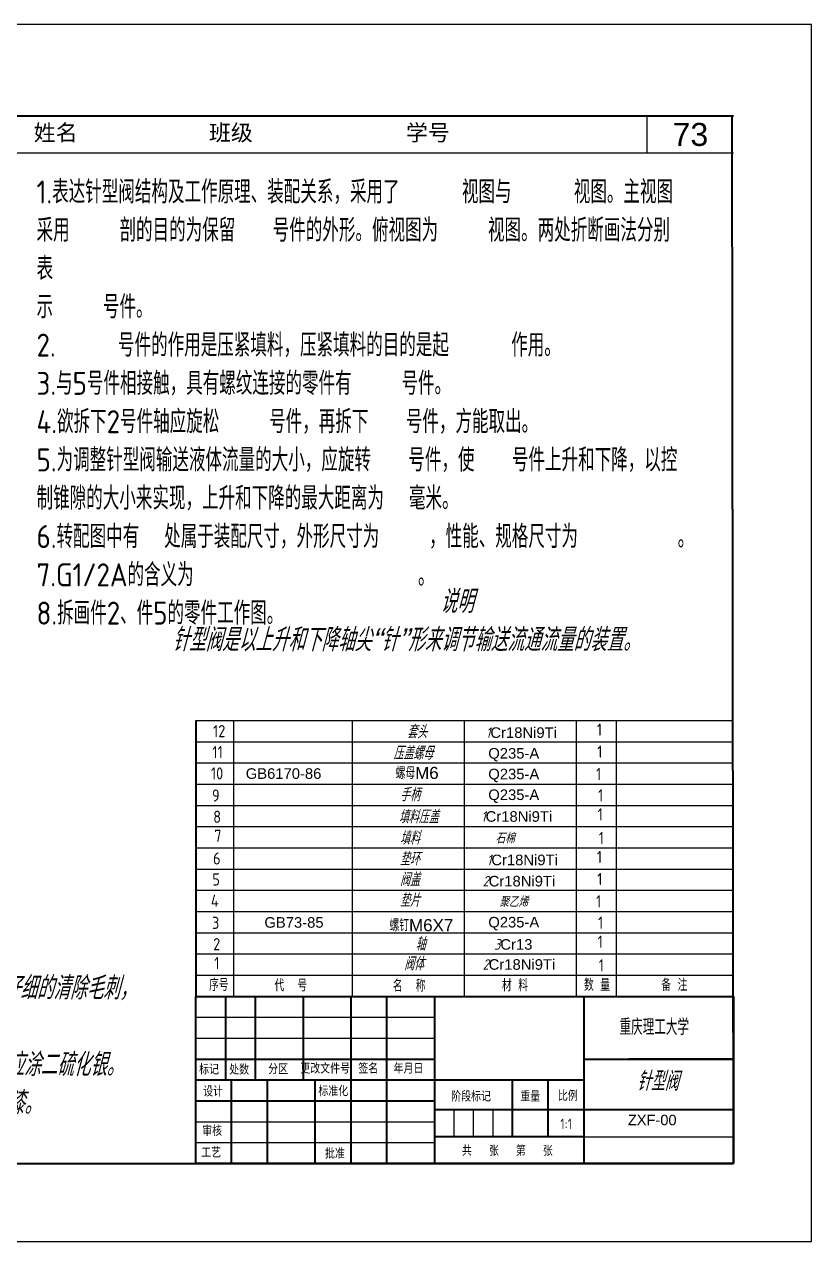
# Model space of a CAD drawing. Header units: millimetres. Extents: x 645 to 2308, y 762 to 2069.
# Drawn here: x 2137.2 to 2308.5, y 1142.3 to 1407.3 of the extents above; entities that cross this region are included whole.
import ezdxf

# ---------------------------------------------------------------- set-up
doc = ezdxf.new("R2010")
doc.units = ezdxf.units.MM
for name, color, linetype in [('ST尺寸', 7, 'Continuous'), ('尺寸标注', 250, 'Continuous'), ('文字', 7, 'Continuous'), ('标注', 1, 'Continuous'), ('答案细实线', 7, 'Continuous'), ('细实线', 7, 'Continuous')]:
    doc.layers.add(name, color=color, linetype=linetype)
doc.layers.add('粗实线', color=7, linetype='Continuous', lineweight=40)
doc.styles.add('样式 3', font='gbeitc.shx', dxfattribs={"bigfont": 'gbcbig.shx'})
doc.styles.add('汉字', font='gbenor.shx', dxfattribs={"bigfont": 'gbcbig.shx'})

msp = doc.modelspace()

# ---------------------------------------------------------------- linework, layer by layer
at = {"layer": '标注', "color": 7}
msp.add_line((2258.956, 1165.1577), (2291.456, 1165.1577), dxfattribs=at)
at = {"layer": '答案细实线'}
for p, q in [((2174.456, 1191.1577), (2226.456, 1191.1577)), ((2174.456, 1186.6077), (2226.456, 1186.6077)), ((2230.681, 1165.1577), (2230.681, 1171.0077)), ((2234.906, 1165.1577), (2234.906, 1171.0077)), ((2239.131, 1165.1577), (2239.131, 1171.0077)), ((2174.456, 1168.4077), (2226.456, 1168.4077)), ((2174.456, 1163.8577), (2226.456, 1163.8577))]:
    msp.add_line(p, q, dxfattribs=at)
at = {"layer": '粗实线', "color": 7}
for p, q in [((2291.456, 1387.3077), (1966.456, 1387.3077)), ((1966.456, 1159.3077), (2291.456, 1159.3077))]:
    msp.add_line(p, q, dxfattribs=at)
at = {"layer": '粗实线'}
for p, q in [((2291.456, 1159.3077), (2291.1588, 1387.3077)), ((2174.456, 1255.7677), (2174.456, 1195.7077)), ((2174.456, 1159.3077), (2174.456, 1195.7077)), ((2174.456, 1195.7077), (2291.456, 1195.7077)), ((2174.456, 1195.7077), (2291.456, 1195.7077)), ((2180.956, 1177.5077), (2180.956, 1195.7077)), ((2187.456, 1177.5077), (2187.456, 1195.7077)), ((2197.856, 1177.5077), (2197.856, 1195.7077)), ((2208.256, 1177.5077), (2208.256, 1195.7077)), ((2216.056, 1177.5077), (2216.056, 1195.7077)), ((2226.456, 1159.3077), (2226.456, 1195.7077)), ((2258.956, 1159.3077), (2258.956, 1195.7077)), ((2291.456, 1195.7077), (2291.456, 1159.3077)), ((2174.456, 1182.0577), (2226.456, 1182.0577)), ((2258.956, 1182.0577), (2291.456, 1182.0577)), ((2291.456, 1182.0577), (2268.7139, 1182.0577)), ((2174.456, 1177.5077), (2258.956, 1177.5077)), ((2182.256, 1159.3077), (2182.256, 1177.5077)), ((2190.056, 1159.3077), (2190.056, 1177.5077)), ((2200.456, 1159.3077), (2200.456, 1177.5077)), ((2208.256, 1159.3077), (2208.256, 1177.5077)), ((2208.256, 1159.3077), (2208.256, 1177.5077)), ((2208.256, 1159.3077), (2208.256, 1177.5077)), ((2216.056, 1159.3077), (2216.056, 1177.5077)), ((2243.356, 1165.1577), (2243.356, 1177.5077)), ((2251.156, 1165.1577), (2251.156, 1177.5077)), ((2174.456, 1172.9577), (2226.456, 1172.9577)), ((2291.456, 1171.0077), (2226.456, 1171.0077)), ((2258.956, 1165.1577), (2226.456, 1165.1577)), ((2291.456, 1159.3077), (2174.456, 1159.3077))]:
    msp.add_line(p, q, dxfattribs=at)
at = {"layer": '细实线', "color": 7}
for p, q in [((2308.456, 1407.3077), (1936.456, 1407.3077)), ((2308.456, 1142.3077), (2308.456, 1407.3077)), ((2272.5741, 1387.3077), (2272.5741, 1379.3077)), ((1966.456, 1379.3077), (2291.456, 1379.3077)), ((1936.456, 1142.3077), (2308.456, 1142.3077))]:
    msp.add_line(p, q, dxfattribs=at)
at = {"layer": '细实线'}
for p, q in [((2174.456, 1255.7677), (2291.456, 1255.7677)), ((2182.6545, 1255.7677), (2182.6545, 1195.7888)), ((2208.5326, 1195.7077), (2208.5326, 1255.7677)), ((2232.956, 1195.7077), (2232.956, 1255.7677)), ((2257.2879, 1195.7077), (2257.2879, 1255.7677)), ((2266.0287, 1195.7077), (2266.0287, 1255.7677)), ((2174.456, 1251.1477), (2291.456, 1251.1477)), ((2174.456, 1246.5277), (2291.456, 1246.5277)), ((2174.456, 1241.9077), (2291.456, 1241.9077)), ((2174.456, 1237.2877), (2291.456, 1237.2877)), ((2174.456, 1232.6677), (2291.456, 1232.6677)), ((2174.456, 1228.0477), (2291.456, 1228.0477)), ((2174.456, 1223.4277), (2291.456, 1223.4277)), ((2174.456, 1218.8077), (2291.456, 1218.8077)), ((2174.456, 1214.1877), (2291.456, 1214.1877)), ((2174.456, 1209.5677), (2291.456, 1209.5677)), ((2174.456, 1204.9477), (2291.456, 1204.9477)), ((2174.456, 1200.3277), (2291.456, 1200.3277)), ((2174.456, 1195.7077), (2272.5526, 1195.7077))]:
    msp.add_line(p, q, dxfattribs=at)

# ---------------------------------------------------------------- texts
at = {"layer": 'ST尺寸', "insert": (2139.8091, 1373.3192), "char_height": 5, "width": 139.250835, "attachment_point": 1, "style": '汉字'}
msp.add_mtext('1.表达针型阀结构及工作原理、装配关系，采用了{\\L     }视图与{\\L     }视图。主视图采用{\\L    }剖的目的为保留{\\L   }号件的外形。俯视图为{\\L    }视图。两处折断画法分别表\\P示{\\L    }号件。\\P2. {\\L    }号件的作用是压紧填料，{\\C1;压紧填料的目的是起} {\\L    }作用。\\P3.与5号件相接触，具有螺纹连接的零件有{\\L    }号件。\\P4.欲拆下2号件轴应旋松{\\L    }号件，再拆下{\\L   }号件，方能取出。\\P5.为调整针型阀输送液体流量的大小，应旋转{\\L   }号件，使{\\L   }号件上升和下降，以控制锥隙的大小来实现，上升和下降的最大距离为{\\L  }毫米。\\P6.转配图中有{\\L  }处属于装配尺寸，外形尺寸为{\\L    }，性能、规格尺寸为 {\\L      } 。\\P7.G1/2A的含义为{\\L                  }。         \\P8.拆画件2、件5的零件工作图。  ', dxfattribs=at)
at = {"layer": '尺寸标注', "color": 7, "insert": (2282.0777, 1383.3077), "char_height": 5, "width": 10, "attachment_point": 5}
msp.add_mtext('{\\fArial|b0|i0|c0|p34;73}', dxfattribs=at)
at = {"layer": '文字', "color": 7, "insert": (2134.4307, 1383.5353), "char_height": 3.5, "width": 313.5, "attachment_point": 4}
msp.add_mtext('{\\fSimSun|b0|i0|c134|p2;  姓名            班级              学号}', dxfattribs=at)
at = {"layer": '文字', "attachment_point": 5, "style": '汉字'}
for s, insert, char_height in [('重庆理工大学', (2274.2139, 1189.0362), 3.5), ('标记', (2177.3377, 1179.8311), 2.275), ('处数', (2183.8757, 1179.7753), 2.275), ('分区', (2192.3696, 1179.8869), 2.275), ('更改文件号', (2202.6109, 1180.0256), 2.275), ('签名', (2211.9721, 1180.0256), 2.275), ('年月日', (2220.7481, 1180.0256), 2.275), ('设计', (2178.2176, 1175.0266), 2.275), ('标准化', (2204.3662, 1175.1111), 2.275), ('阶段标记', (2234.3511, 1173.9418), 2.275), ('重量', (2247.2226, 1173.9418), 2.275), ('比例', (2255.4136, 1174.088), 2.275), ('1:1', (2255.0473, 1167.9236), 2.275), ('{\\fArial|b0|i0|c0|p32;ZXF-00}', (2273.7646, 1168.7737), 2.275), ('审核', (2178.0193, 1166.4469), 2.275), ('共   张   第   张', (2242.2495, 1162.1036), 2.275), ('工艺', (2177.7866, 1161.7288), 2.275), ('批准', (2204.7225, 1161.5002), 2.275)]:
    msp.add_mtext(s, dxfattribs=dict(at, insert=insert, char_height=char_height))
at = {"layer": '细实线', "attachment_point": 1}
for s, insert, char_height, width, style in [('               {\\H2x;              说明       \\P针型阀是以上升和下降轴尖“针”形来调节输送流通流量的装置。}', (2169.3301, 1284.1728), 2.5, 115.494422, '样式 3'), ('12', (2178.2236, 1254.7644), 2.64, 14.017383, '汉字'), ('   套头', (2215.7326, 1254.7412), 2.88, 14.4, '样式 3'), ('1{\\fArial|b0|i0|c0|p32;Cr18Ni9Ti}', (2237.5702, 1254.272), 2.304, 17.28, '样式 3'), ('1', (2261.7141, 1255.0914), 2.64, 3.63531, '汉字'), ('11', (2178.0661, 1250.1985), 2.64, 14.017383, '汉字'), ('  {\\H1.6x;压盖螺母}', (2215.4751, 1250.1311), 1.8, 14.4, '样式 3'), (' {\\fArial|b0|i0|c0|p32;Q235-A}', (2236.8491, 1249.7641), 2.304, 17.28, '样式 3'), ('1', (2261.7994, 1250.3067), 2.64, 3.63531, '汉字'), ('10', (2177.7511, 1245.554), 2.64, 14.017383, '汉字'), ('  螺母{\\fArial|b0|i0|c0|p32;M6}', (2215.0889, 1245.6673), 2.64, 14.017383, '汉字'), ('{\\fArial|b0|i0|c0|p32;GB6170-86}', (2185.321, 1245.3573), 2.304, 17.28, '样式 3'), (' {\\fArial|b0|i0|c0|p32;Q235-A}', (2236.8491, 1245.2561), 2.304, 17.28, '汉字'), ('1', (2261.5436, 1245.4234), 2.64, 3.63531, '汉字'), ('9', (2177.9874, 1240.752), 2.64, 14.017383, '汉字'), ('  手柄', (2215.7326, 1241.0572), 2.88, 14.4, '样式 3'), (' {\\fArial|b0|i0|c0|p32;Q235-A}', (2236.8491, 1240.7482), 2.304, 17.28, '样式 3'), ('1', (2261.9699, 1240.7867), 2.64, 3.63531, '汉字'), ('8', (2178.251, 1236.1074), 2.64, 14.017383, '汉字'), ('  填料压盖', (2215.4751, 1236.2275), 2.88, 14.4, '样式 3'), ('1{\\fArial|b0|i0|c0|p32;Cr18Ni9Ti}', (2236.5412, 1236.0177), 2.304, 17.28, '样式 3'), ('1', (2261.8846, 1236.6214), 2.64, 3.63531, '汉字'), ('7', (2178.4757, 1231.9722), 2.64, 14.017383, '汉字'), ('  填料', (2215.7326, 1231.6174), 2.88, 14.4, '样式 3'), ('  石棉', (2237.1581, 1231.2872), 2.304, 17.28, '样式 3'), ('1', (2262.1404, 1231.5116), 2.64, 3.63531, '汉字'), ('6', (2178.2236, 1227.0444), 2.64, 14.017383, '汉字'), ('  垫环', (2215.7326, 1227.0804), 2.88, 14.4, '样式 3'), ('1', (2261.7141, 1227.3714), 2.64, 3.63531, '汉字'), ('1{\\fArial|b0|i0|c0|p32;Cr18Ni9Ti}', (2237.7762, 1226.5566), 2.304, 17.28, '样式 3'), ('5', (2178.0661, 1222.4785), 2.64, 14.017383, '汉字'), ('  阀盖', (2215.7326, 1222.5922), 2.88, 14.4, '样式 3'), ('2{\\fArial|b0|i0|c0|p32;Cr18Ni9Ti}', (2236.8491, 1221.9374), 2.304, 17.28, '样式 3'), ('1', (2261.7994, 1222.5867), 2.64, 3.63531, '汉字'), ('4', (2177.7511, 1217.834), 2.64, 14.017383, '汉字'), ('  垫片', (2215.7326, 1218.0554), 2.88, 14.4, '样式 3'), ('  聚乙烯', (2237.9822, 1217.4552), 2.304, 17.28, '样式 3'), ('1', (2261.5436, 1217.7034), 2.64, 3.63531, '汉字'), ('3', (2177.9874, 1213.032), 2.64, 14.017383, '汉字'), ('  {\\fArial|b0|i0|c0|p32;GB73-85}', (2186.8799, 1212.9494), 2.304, 17.28, '样式 3'), ('螺钉{\\fArial|b0|i0|c0|p32;M6X7}', (2216.6339, 1212.5159), 2.64, 14.017383, '汉字'), (' {\\fArial|b0|i0|c0|p32;Q235-A}', (2236.8491, 1213.003), 2.304, 17.28, '样式 3'), ('1', (2261.9699, 1213.0667), 2.64, 3.63531, '汉字'), ('     {\\H2x;技术要求\\P1.装配前各零件应仔细的清除毛刺，\\P 清洗污垢。\\P2.各螺纹连接部位应涂二硫化银。\\P3.手柄表面涂灰色漆。}', (2104.0326, 1208.3594), 2.5, 74.845058, '样式 3'), ('    轴', (2215.9901, 1208.5818), 2.88, 14.4, '样式 3'), ('1', (2261.8846, 1208.9014), 2.64, 3.63531, '汉字'), ('2', (2178.251, 1208.3874), 2.64, 14.017383, '汉字'), ('  3{\\fArial|b0|i0|c0|p32;Cr13}', (2236.8491, 1208.1611), 2.304, 17.28, '样式 3'), ('1', (2178.4757, 1204.2522), 2.64, 14.017383, '汉字'), ('  阀体', (2216.6339, 1204.2618), 2.88, 14.4, '样式 3'), ('2{\\fArial|b0|i0|c0|p32;Cr18Ni9Ti}', (2236.8491, 1203.7999), 2.304, 17.28, '样式 3'), ('1', (2262.1404, 1203.7916), 2.64, 3.63531, '汉字'), (' 针型阀', (2268.1132, 1179.3412), 4.2, 21, '样式 3')]:
    msp.add_mtext(s, dxfattribs=dict(at, insert=insert, char_height=char_height, width=width, style=style))
at = {"layer": '细实线', "char_height": 2.64, "attachment_point": 1}
for s, insert, width in [('{\\Fgbenor,gbcbig|c134;序号}', (2177.3522, 1199.5351), 14.017383), ('{\\Fgbenor,gbcbig|c134;代  号}', (2191.5901, 1199.4292), 14.017383), ('{\\Fgbenor,gbcbig|c134;名  称}', (2217.3379, 1199.3356), 14.017383), ('{\\Fgbenor,gbcbig|c134;材 料}', (2241.0634, 1199.4466), 14.017383), ('{\\Fgbenor,gbcbig|c134;数 量}', (2258.9239, 1199.5274), 17.274743), ('{\\Fgbenor,gbcbig|c134;备 注}', (2275.7426, 1199.5218), 6.952992)]:
    msp.add_mtext(s, dxfattribs=dict(at, insert=insert, width=width))

doc.saveas('drawing.dxf')
